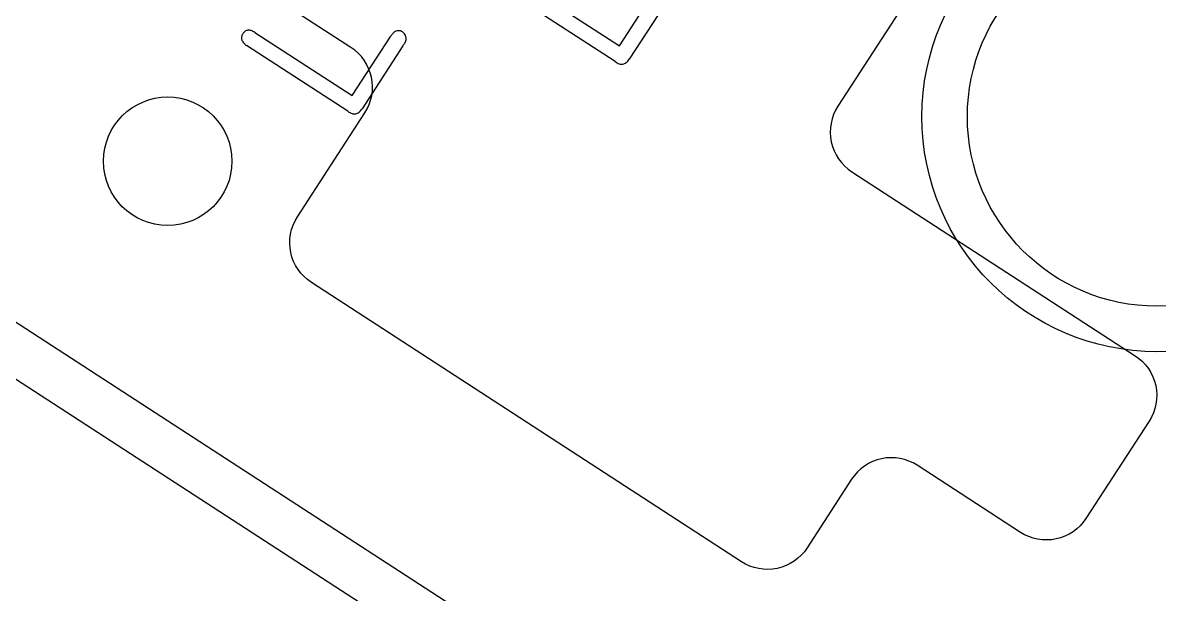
# Model space of a CAD drawing. Header units: millimetres. Extents: x -219 to 14, y 168 to 388.
# Drawn here: x -126.39 to -88.31, y 225.09 to 244.24 of the extents above; entities that cross this region are included whole.
import ezdxf

# ---------------------------------------------------------------- set-up
doc = ezdxf.new("R2010")
doc.units = ezdxf.units.MM
doc.layers.get('0').update_dxf_attribs({"linetype": 'CONTINUOUS'})

msp = doc.modelspace()

# ---------------------------------------------------------------- linework, layer by layer
for p, q in [((-109.657, 245.578), (-106.397, 243.461)), ((-106.397, 243.461), (-105.107, 245.448)), ((-106.538, 242.936), (-109.939, 245.143)), ((-104.7, 245.125), (-106.068, 243.018)), ((-118.612, 243.913), (-115.352, 241.796)), ((-115.352, 241.796), (-114.062, 243.783)), ((-115.493, 241.271), (-118.894, 243.478)), ((-113.655, 243.46), (-115.023, 241.353))]:
    msp.add_line(p, q)
for points in [[(-54.922, 280.386, -0.414214), (-54.455, 278.19), (-71.634, 251.733, 0.325768), (-71.432, 247.998), (-39.882, 209.286, -0.28994), (-39.68, 207.6), (-51.84, 182.1, -0.453094), (-54.138, 181.452), (-55.947, 182.627, 0.414214), (-64.731, 180.759), (-66.46, 178.096, -0.414214), (-68.656, 177.629), (-97.674, 196.471, -0.414214), (-98.141, 198.667), (-95.547, 202.661, 0.361395), (-96.5, 210.724), (-109.427, 222.998, 0.045941), (-109.656, 223.178), (-138.825, 242.118, -0.414214)], [(-163.016, 255.933), (-110.809, 222.035, -0.198912), (-108.607, 218.831), (-104.441, 199.238, 0.198912), (-104.111, 198.757), (-57.519, 168.505, 0.453094), (-56.416, 168.816), (-37.589, 208.295, 0.28994), (-37.686, 209.105), (-68.594, 247.028, -0.325768), (-68.916, 253.003), (-51.637, 279.616, 0.414214)]]:
    msp.add_lwpolyline(points, format="xyb")
msp.add_lwpolyline([(-118.338, 246.385), (-106.151, 265.153, -0.414214), (-103.955, 265.62), (-99.744, 262.886, -0.148277), (-99.15, 262.182), (-94.09, 250.415, -0.250548), (-94.217, 248.923), (-99.075, 241.441, 0.414214), (-98.608, 239.245), (-89.116, 233.082, -0.414214), (-88.649, 230.886), (-90.763, 227.63, -0.414214), (-92.959, 227.164), (-96.419, 229.41, 0.414214), (-98.615, 228.943), (-100.108, 226.644, -0.414214), (-102.304, 226.178), (-116.721, 235.539, -0.414214), (-117.188, 237.735), (-114.927, 241.217, 0.414214), (-115.394, 243.413), (-118.076, 245.155, -0.414214)], format="xyb", close=True)
for centre, radius in [((-88.386, 241.091), 7.874), ((-88.386, 241.091), 6.35), ((-121.534, 239.598), 2.153), ((-121.534, 239.598), 2.153)]:
    msp.add_circle(centre, radius)
for points, knots in [([(-119.018, 243.868), (-119.028, 243.851), (-119.047, 243.819), (-119.063, 243.766), (-119.064, 243.715), (-119.056, 243.663), (-119.033, 243.615), (-118.998, 243.567), (-118.952, 243.52), (-118.914, 243.493), (-118.894, 243.478)], [0, 0, 0, 0, 0.126924, 0.242718, 0.351139, 0.459469, 0.575157, 0.698742, 0.839735, 1, 1, 1, 1]), ([(-118.612, 243.913), (-118.633, 243.926), (-118.674, 243.949), (-118.735, 243.974), (-118.793, 243.987), (-118.847, 243.99), (-118.897, 243.976), (-118.943, 243.952), (-118.984, 243.915), (-119.006, 243.884), (-119.018, 243.868)], [0, 0, 0, 0, 0.159106, 0.301148, 0.426235, 0.540226, 0.648063, 0.756801, 0.871454, 1, 1, 1, 1]), ([(-113.961, 243.912), (-113.969, 243.905), (-113.985, 243.892), (-114.007, 243.865), (-114.033, 243.829), (-114.051, 243.8), (-114.062, 243.783)], [0, 0, 0, 0, 0.187553, 0.376242, 0.625932, 1, 1, 1, 1]), ([(-113.662, 243.93), (-113.686, 243.942), (-113.734, 243.967), (-113.816, 243.972), (-113.896, 243.958), (-113.94, 243.927), (-113.961, 243.912)], [0, 0, 0, 0, 0.251389, 0.506278, 0.756676, 1, 1, 1, 1]), ([(-113.554, 243.639), (-113.55, 243.668), (-113.541, 243.722), (-113.558, 243.803), (-113.598, 243.875), (-113.64, 243.911), (-113.662, 243.93)], [0, 0, 0, 0, 0.259647, 0.500227, 0.736166, 1, 1, 1, 1]), ([(-113.655, 243.46), (-113.645, 243.476), (-113.627, 243.503), (-113.603, 243.54), (-113.585, 243.567), (-113.571, 243.591), (-113.559, 243.614), (-113.556, 243.631), (-113.554, 243.639)], [0, 0, 0, 0, 0.26677, 0.47526, 0.63411, 0.738474, 0.883794, 1, 1, 1, 1]), ([(-106.538, 242.936), (-106.516, 242.92), (-106.474, 242.889), (-106.406, 242.86), (-106.341, 242.846), (-106.279, 242.848), (-106.22, 242.867), (-106.165, 242.903), (-106.113, 242.953), (-106.084, 242.995), (-106.068, 243.018)], [0, 0, 0, 0, 0.148439, 0.277754, 0.394678, 0.503287, 0.610856, 0.724856, 0.853841, 1, 1, 1, 1]), ([(-115.493, 241.271), (-115.471, 241.255), (-115.429, 241.224), (-115.361, 241.196), (-115.296, 241.181), (-115.234, 241.183), (-115.175, 241.202), (-115.12, 241.238), (-115.068, 241.288), (-115.039, 241.33), (-115.023, 241.353)], [0, 0, 0, 0, 0.148439, 0.277754, 0.394678, 0.503287, 0.610856, 0.724856, 0.853841, 1, 1, 1, 1])]:
    msp.add_open_spline(points, degree=3, knots=knots)

doc.saveas('drawing.dxf')
